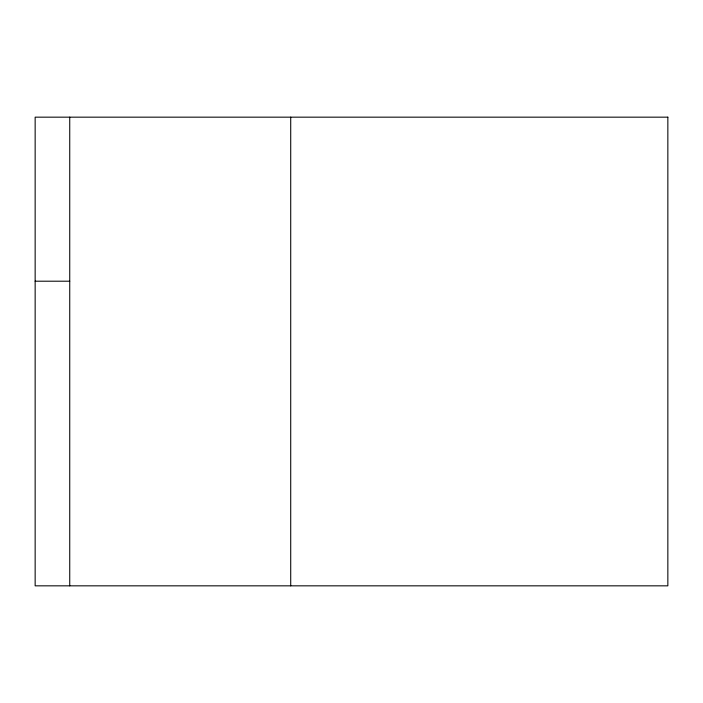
<?xml version="1.0" encoding="UTF-8"?>
<svg xmlns="http://www.w3.org/2000/svg" width="703" height="703" viewBox="0 0 703 703"><rect width="100%" height="100%" fill="white"/><g stroke="black" fill="none" stroke-linecap="round" stroke-linejoin="round"><path stroke-width="1.05" d="M35.15 281.2L69.738 281.2M290.717 117.164L290.717 585.836M69.738 117.164L69.738 585.836M667.85 117.164L35.15 117.164L35.15 585.836L667.85 585.836L667.85 117.164"/></g></svg>
